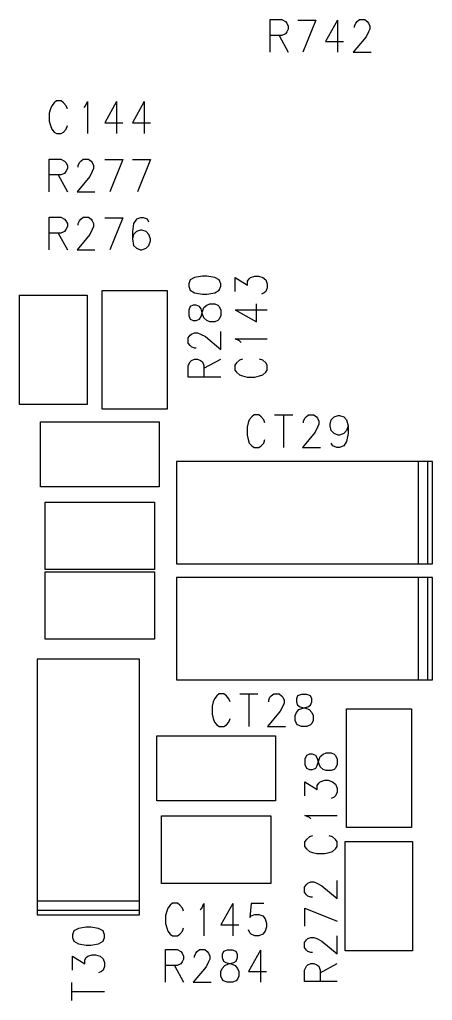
# Model space of a CAD drawing. Extents: x 295 to 953, y 10 to 290.
# Drawn here: x 654.84 to 669.49, y 161.74 to 196.54 of the extents above; entities that cross this region are included whole.
import ezdxf

# ---------------------------------------------------------------- set-up
doc = ezdxf.new("R2010")
doc.units = 0
doc.header["$LTSCALE"] = 5
doc.header["$MEASUREMENT"] = 0
doc.layers.add('13_C-SILK_GBR', color=7, linetype='CONTINUOUS')

msp = doc.modelspace()

# ---------------------------------------------------------------- linework, layer by layer
at = {"layer": '13_C-SILK_GBR'}
for p, q in [((663.736, 195.385), (663.736, 196.54)), ((663.736, 196.54), (664.145, 196.54)), ((664.145, 196.54), (664.279, 196.471)), ((664.279, 196.471), (664.323, 196.418)), ((664.323, 196.418), (664.374, 196.312)), ((664.374, 196.312), (664.374, 196.207)), ((664.717, 196.522), (665.356, 196.522)), ((665.356, 196.522), (664.896, 195.385)), ((666.12, 196.522), (665.699, 195.769)), ((666.12, 196.522), (666.12, 195.385)), ((666.725, 196.312), (666.77, 196.418)), ((666.725, 196.26), (666.725, 196.312)), ((666.77, 196.418), (666.815, 196.471)), ((666.815, 196.471), (666.904, 196.54)), ((666.904, 196.54), (667.09, 196.54)), ((667.09, 196.54), (667.179, 196.471)), ((667.179, 196.471), (667.224, 196.418)), ((667.224, 196.418), (667.268, 196.312)), ((667.268, 196.312), (667.268, 196.207)), ((664.145, 195.981), (663.736, 195.981)), ((664.049, 195.981), (664.374, 195.385)), ((664.279, 196.032), (664.145, 195.981)), ((664.323, 196.103), (664.279, 196.032)), ((664.374, 196.207), (664.323, 196.103)), ((667.135, 195.928), (666.681, 195.385)), ((667.224, 196.103), (667.135, 195.928)), ((667.268, 196.207), (667.224, 196.103)), ((665.699, 195.769), (666.338, 195.769)), ((666.681, 195.385), (667.319, 195.385)), ((656.065, 193.583), (655.981, 193.478)), ((656.147, 193.653), (656.065, 193.583)), ((656.319, 193.653), (656.147, 193.653)), ((656.403, 193.583), (656.319, 193.653)), ((656.492, 193.478), (656.403, 193.583)), ((657.18, 193.478), (657.256, 193.634)), ((657.256, 193.634), (657.256, 192.498)), ((658.282, 193.634), (657.862, 192.882)), ((658.282, 193.634), (658.282, 192.498)), ((659.264, 193.634), (658.843, 192.882)), ((659.264, 193.634), (659.264, 192.498)), ((655.936, 193.372), (655.898, 193.215)), ((655.898, 193.215), (655.898, 192.935)), ((655.981, 193.478), (655.936, 193.372)), ((656.537, 193.372), (656.492, 193.478)), ((657.129, 193.425), (657.18, 193.478)), ((655.898, 192.935), (655.936, 192.778)), ((657.862, 192.882), (658.5, 192.882)), ((658.843, 192.882), (659.482, 192.882)), ((655.936, 192.778), (655.981, 192.654)), ((655.981, 192.654), (656.065, 192.55)), ((656.065, 192.55), (656.147, 192.498)), ((656.147, 192.498), (656.319, 192.498)), ((656.319, 192.498), (656.403, 192.55)), ((656.403, 192.55), (656.492, 192.654)), ((656.492, 192.654), (656.537, 192.778)), ((655.898, 190.435), (655.898, 191.59)), ((655.898, 191.59), (656.307, 191.59)), ((656.307, 191.59), (656.441, 191.521)), ((656.441, 191.521), (656.486, 191.468)), ((656.486, 191.468), (656.537, 191.362)), ((656.924, 191.362), (656.969, 191.468)), ((656.969, 191.468), (657.014, 191.521)), ((657.014, 191.521), (657.103, 191.59)), ((657.103, 191.59), (657.289, 191.59)), ((657.289, 191.59), (657.378, 191.521)), ((657.378, 191.521), (657.423, 191.468)), ((657.423, 191.468), (657.467, 191.362)), ((657.862, 191.572), (658.5, 191.572)), ((658.5, 191.572), (658.04, 190.435)), ((658.843, 191.572), (659.482, 191.572)), ((659.482, 191.572), (659.022, 190.435)), ((656.441, 191.082), (656.307, 191.031)), ((656.486, 191.153), (656.441, 191.082)), ((656.537, 191.257), (656.486, 191.153)), ((656.537, 191.362), (656.537, 191.257)), ((656.924, 191.31), (656.924, 191.362)), ((657.423, 191.153), (657.334, 190.978)), ((657.467, 191.257), (657.423, 191.153)), ((657.467, 191.362), (657.467, 191.257)), ((656.307, 191.031), (655.898, 191.031)), ((656.212, 191.031), (656.537, 190.435)), ((657.334, 190.978), (656.88, 190.435)), ((656.88, 190.435), (657.518, 190.435)), ((655.898, 188.373), (655.898, 189.528)), ((655.898, 189.528), (656.307, 189.528)), ((656.307, 189.528), (656.441, 189.458)), ((656.441, 189.458), (656.486, 189.405)), ((656.486, 189.405), (656.537, 189.3)), ((656.924, 189.3), (656.969, 189.405)), ((656.969, 189.405), (657.014, 189.458)), ((657.014, 189.458), (657.103, 189.528)), ((657.103, 189.528), (657.289, 189.528)), ((657.289, 189.528), (657.378, 189.458)), ((657.378, 189.458), (657.423, 189.405)), ((657.423, 189.405), (657.467, 189.3)), ((657.862, 189.509), (658.5, 189.509)), ((658.5, 189.509), (658.04, 188.373)), ((658.99, 189.458), (658.888, 189.3)), ((659.137, 189.509), (658.99, 189.458)), ((659.233, 189.509), (659.137, 189.509)), ((659.38, 189.458), (659.233, 189.509)), ((659.431, 189.353), (659.38, 189.458)), ((656.307, 188.968), (655.898, 188.968)), ((656.212, 188.968), (656.537, 188.373)), ((656.441, 189.019), (656.307, 188.968)), ((656.486, 189.09), (656.441, 189.019)), ((656.537, 189.194), (656.486, 189.09)), ((656.537, 189.3), (656.537, 189.194)), ((656.924, 189.247), (656.924, 189.3)), ((657.423, 189.09), (657.334, 188.915)), ((657.467, 189.194), (657.423, 189.09)), ((657.467, 189.3), (657.467, 189.194)), ((658.888, 189.3), (658.843, 189.019)), ((658.843, 189.019), (658.843, 188.757)), ((658.99, 189.019), (658.888, 188.915)), ((659.137, 189.072), (658.99, 189.019)), ((659.182, 189.072), (659.137, 189.072)), ((659.329, 189.019), (659.182, 189.072)), ((659.431, 188.915), (659.329, 189.019)), ((657.334, 188.915), (656.88, 188.373)), ((658.888, 188.915), (658.843, 188.757)), ((658.843, 188.757), (658.888, 188.529)), ((659.482, 188.757), (659.431, 188.915)), ((659.431, 188.529), (659.482, 188.688)), ((659.482, 188.688), (659.482, 188.757)), ((656.88, 188.373), (657.518, 188.373)), ((658.888, 188.529), (658.99, 188.425)), ((658.99, 188.425), (659.137, 188.373)), ((659.137, 188.373), (659.182, 188.373)), ((659.182, 188.373), (659.329, 188.425)), ((659.329, 188.425), (659.431, 188.529)), ((660.894, 187.302), (660.843, 187.168)), ((661.053, 187.391), (660.894, 187.302)), ((661.333, 187.442), (661.053, 187.391)), ((661.49, 187.442), (661.333, 187.442)), ((661.771, 187.391), (661.49, 187.442)), ((661.927, 187.302), (661.771, 187.391)), ((661.98, 187.168), (661.927, 187.302)), ((662.493, 186.892), (662.493, 187.391)), ((662.493, 187.391), (662.93, 187.117)), ((662.93, 187.257), (662.983, 187.346)), ((662.93, 187.117), (662.93, 187.257)), ((662.983, 187.346), (663.034, 187.391)), ((663.034, 187.391), (663.193, 187.442)), ((663.193, 187.442), (663.315, 187.442)), ((663.315, 187.442), (663.473, 187.391)), ((663.473, 187.391), (663.577, 187.302)), ((663.577, 187.302), (663.63, 187.168)), ((657.773, 182.721), (657.773, 186.929)), ((657.773, 186.929), (660.083, 186.929)), ((660.083, 186.929), (660.083, 182.721)), ((660.843, 187.168), (660.843, 187.077)), ((660.843, 187.077), (660.894, 186.937)), ((660.894, 186.937), (661.053, 186.848)), ((661.771, 186.848), (661.927, 186.937)), ((661.927, 186.937), (661.98, 187.077)), ((661.98, 187.077), (661.98, 187.168)), ((663.577, 186.892), (663.524, 186.848)), ((663.63, 187.026), (663.577, 186.892)), ((663.63, 187.168), (663.63, 187.026)), ((654.844, 182.886), (654.844, 186.764)), ((654.844, 186.764), (657.236, 186.764)), ((657.236, 186.764), (657.236, 182.886)), ((661.053, 186.848), (661.333, 186.803)), ((661.333, 186.803), (661.49, 186.803)), ((661.49, 186.803), (661.771, 186.848)), ((663.524, 186.848), (663.421, 186.803)), ((660.894, 186.364), (660.843, 186.231)), ((660.843, 186.231), (660.843, 186.044)), ((661, 186.409), (660.894, 186.364)), ((661.106, 186.409), (661, 186.409)), ((661.228, 186.364), (661.106, 186.409)), ((661.28, 186.275), (661.228, 186.364)), ((661.333, 186.091), (661.28, 186.275)), ((661.28, 186), (661.333, 186.186)), ((661.333, 186.186), (661.384, 186.32)), ((661.384, 186.32), (661.49, 186.409)), ((661.49, 186.409), (661.596, 186.46)), ((661.596, 186.46), (661.771, 186.46)), ((661.771, 186.46), (661.874, 186.409)), ((661.874, 186.409), (661.927, 186.364)), ((661.927, 186.364), (661.98, 186.231)), ((661.98, 186.231), (661.98, 186.044)), ((662.493, 186.242), (663.246, 185.822)), ((662.493, 186.242), (663.63, 186.242)), ((663.246, 185.822), (663.246, 186.46)), ((660.843, 186.044), (660.894, 185.911)), ((660.894, 185.911), (661, 185.866)), ((661, 185.866), (661.106, 185.866)), ((661.106, 185.866), (661.228, 185.911)), ((661.228, 185.911), (661.28, 186)), ((661.384, 185.955), (661.333, 186.091)), ((661.49, 185.866), (661.384, 185.955)), ((661.596, 185.822), (661.49, 185.866)), ((661.874, 185.866), (661.771, 185.822)), ((661.927, 185.911), (661.874, 185.866)), ((661.98, 186.044), (661.927, 185.911)), ((661.771, 185.822), (661.596, 185.822)), ((660.825, 185.249), (660.894, 185.338)), ((660.825, 185.063), (660.825, 185.249)), ((660.894, 185.338), (660.947, 185.383)), ((660.947, 185.383), (661.053, 185.427)), ((661.053, 185.427), (661.158, 185.427)), ((661.158, 185.427), (661.262, 185.383)), ((661.262, 185.383), (661.437, 185.294)), ((661.437, 185.294), (661.98, 184.84)), ((661.98, 184.84), (661.98, 185.478)), ((662.65, 185.14), (662.493, 185.216)), ((662.493, 185.216), (663.63, 185.216)), ((662.703, 185.089), (662.65, 185.14)), ((660.894, 184.974), (660.825, 185.063)), ((660.947, 184.929), (660.894, 184.974)), ((661.053, 184.884), (660.947, 184.929)), ((661.106, 184.884), (661.053, 184.884)), ((660.894, 184.401), (660.947, 184.446)), ((660.947, 184.446), (661.053, 184.497)), ((661.053, 184.497), (661.158, 184.497)), ((661.158, 184.497), (661.262, 184.446)), ((661.262, 184.446), (661.333, 184.401)), ((661.384, 184.172), (661.98, 184.497)), ((662.65, 184.452), (662.544, 184.363)), ((662.756, 184.497), (662.65, 184.452)), ((663.473, 184.452), (663.35, 184.497)), ((663.577, 184.363), (663.473, 184.452)), ((660.825, 184.267), (660.894, 184.401)), ((660.825, 183.858), (660.825, 184.267)), ((661.333, 184.401), (661.384, 184.267)), ((661.384, 184.267), (661.384, 183.858)), ((662.544, 184.363), (662.475, 184.279)), ((662.475, 184.279), (662.475, 184.107)), ((662.475, 184.107), (662.544, 184.025)), ((663.63, 184.279), (663.577, 184.363)), ((663.577, 184.025), (663.63, 184.107)), ((663.63, 184.107), (663.63, 184.279)), ((661.98, 183.858), (660.825, 183.858)), ((662.544, 184.025), (662.65, 183.941)), ((662.65, 183.941), (662.756, 183.896)), ((662.756, 183.896), (662.912, 183.858)), ((662.912, 183.858), (663.193, 183.858)), ((663.193, 183.858), (663.35, 183.896)), ((663.35, 183.896), (663.473, 183.941)), ((663.473, 183.941), (663.577, 184.025)), ((657.236, 182.886), (654.844, 182.886)), ((660.083, 182.721), (657.773, 182.721)), ((663.077, 182.446), (662.993, 182.34)), ((663.16, 182.515), (663.077, 182.446)), ((663.331, 182.515), (663.16, 182.515)), ((663.416, 182.446), (663.331, 182.515)), ((663.505, 182.34), (663.416, 182.446)), ((663.892, 182.515), (664.531, 182.515)), ((664.211, 182.515), (664.211, 181.36)), ((664.919, 182.287), (664.963, 182.393)), ((664.963, 182.393), (665.008, 182.446)), ((665.008, 182.446), (665.097, 182.515)), ((665.097, 182.515), (665.283, 182.515)), ((665.283, 182.515), (665.372, 182.446)), ((665.372, 182.446), (665.417, 182.393)), ((665.417, 182.393), (665.462, 182.287)), ((665.9, 182.34), (666.003, 182.446)), ((666.003, 182.446), (666.15, 182.497)), ((666.15, 182.497), (666.194, 182.497)), ((666.194, 182.497), (666.348, 182.446)), ((666.348, 182.446), (666.443, 182.34)), ((655.586, 179.958), (655.586, 182.268)), ((655.586, 182.268), (659.794, 182.268)), ((659.794, 182.268), (659.794, 179.958)), ((662.949, 182.235), (662.911, 182.078)), ((662.911, 182.078), (662.911, 181.797)), ((662.993, 182.34), (662.949, 182.235)), ((663.549, 182.235), (663.505, 182.34)), ((664.919, 182.235), (664.919, 182.287)), ((665.417, 182.078), (665.328, 181.903)), ((665.462, 182.182), (665.417, 182.078)), ((665.462, 182.287), (665.462, 182.182)), ((665.856, 182.182), (665.9, 182.34)), ((665.856, 182.131), (665.856, 182.182)), ((665.9, 181.956), (665.856, 182.131)), ((666.443, 182.34), (666.494, 182.131)), ((666.494, 182.131), (666.443, 181.956)), ((666.494, 182.131), (666.494, 181.85)), ((662.911, 181.797), (662.949, 181.641)), ((665.328, 181.903), (664.874, 181.36)), ((666.003, 181.85), (665.9, 181.956)), ((666.15, 181.797), (666.003, 181.85)), ((666.194, 181.797), (666.15, 181.797)), ((666.348, 181.85), (666.194, 181.797)), ((666.443, 181.956), (666.348, 181.85)), ((666.494, 181.85), (666.443, 181.57)), ((662.949, 181.641), (662.993, 181.517)), ((662.993, 181.517), (663.077, 181.413)), ((663.077, 181.413), (663.16, 181.36)), ((663.16, 181.36), (663.331, 181.36)), ((663.331, 181.36), (663.416, 181.413)), ((663.416, 181.413), (663.505, 181.517)), ((663.505, 181.517), (663.549, 181.641)), ((664.874, 181.36), (665.513, 181.36)), ((665.952, 181.413), (665.9, 181.517)), ((666.098, 181.36), (665.952, 181.413)), ((666.194, 181.36), (666.098, 181.36)), ((666.348, 181.413), (666.194, 181.36)), ((666.443, 181.57), (666.348, 181.413)), ((668.993, 180.865), (660.413, 180.865)), ((660.413, 180.865), (660.413, 177.235)), ((669.323, 180.865), (668.993, 180.865)), ((668.993, 177.235), (668.993, 180.865)), ((669.488, 180.865), (669.323, 180.865)), ((669.323, 177.235), (669.323, 180.865)), ((669.488, 177.235), (669.488, 180.865)), ((659.794, 179.958), (655.586, 179.958)), ((655.751, 177.029), (655.751, 179.421)), ((655.751, 179.421), (659.629, 179.421)), ((659.629, 179.421), (659.629, 177.029)), ((660.413, 177.235), (668.993, 177.235)), ((668.993, 177.235), (669.323, 177.235)), ((669.323, 177.235), (669.488, 177.235)), ((659.629, 177.029), (655.751, 177.029)), ((655.751, 174.554), (655.751, 176.946)), ((655.751, 176.946), (659.629, 176.946)), ((659.629, 176.946), (659.629, 174.554)), ((668.993, 176.74), (660.413, 176.74)), ((660.413, 176.74), (660.413, 173.11)), ((669.323, 176.74), (668.993, 176.74)), ((668.993, 173.11), (668.993, 176.74)), ((669.488, 176.74), (669.323, 176.74)), ((669.323, 173.11), (669.323, 176.74)), ((669.488, 173.11), (669.488, 176.74)), ((659.629, 174.554), (655.751, 174.554)), ((659.093, 173.853), (655.463, 173.853)), ((655.463, 173.853), (655.463, 165.273)), ((659.093, 165.273), (659.093, 173.853)), ((660.413, 173.11), (668.993, 173.11)), ((668.993, 173.11), (669.323, 173.11)), ((669.323, 173.11), (669.488, 173.11)), ((661.922, 172.615), (661.84, 172.546)), ((662.094, 172.615), (661.922, 172.615)), ((662.178, 172.546), (662.094, 172.615)), ((662.655, 172.615), (663.293, 172.615)), ((662.973, 172.615), (662.973, 171.46)), ((663.77, 172.546), (663.859, 172.615)), ((663.859, 172.615), (664.046, 172.615)), ((664.046, 172.615), (664.135, 172.546)), ((661.711, 172.335), (661.673, 172.178)), ((661.756, 172.44), (661.711, 172.335)), ((661.84, 172.546), (661.756, 172.44)), ((662.267, 172.44), (662.178, 172.546)), ((662.312, 172.335), (662.267, 172.44)), ((663.681, 172.387), (663.726, 172.493)), ((663.681, 172.335), (663.681, 172.387)), ((663.726, 172.493), (663.77, 172.546)), ((664.135, 172.546), (664.18, 172.493)), ((664.18, 172.493), (664.224, 172.387)), ((664.224, 172.282), (664.18, 172.178)), ((664.224, 172.387), (664.224, 172.282)), ((664.708, 172.546), (664.663, 172.44)), ((664.663, 172.44), (664.663, 172.335)), ((664.663, 172.335), (664.708, 172.212)), ((664.841, 172.597), (664.708, 172.546)), ((665.028, 172.597), (664.841, 172.597)), ((665.161, 172.546), (665.028, 172.597)), ((665.206, 172.44), (665.161, 172.546)), ((665.161, 172.212), (665.206, 172.335)), ((665.206, 172.335), (665.206, 172.44)), ((661.673, 172.178), (661.673, 171.897)), ((664.09, 172.003), (663.637, 171.46)), ((664.18, 172.178), (664.09, 172.003)), ((664.618, 171.844), (664.663, 171.95)), ((664.663, 171.95), (664.752, 172.056)), ((664.708, 172.212), (664.797, 172.16)), ((664.752, 172.056), (664.887, 172.107)), ((664.797, 172.16), (664.983, 172.107)), ((664.887, 172.107), (665.072, 172.16)), ((664.983, 172.107), (665.117, 172.056)), ((665.072, 172.16), (665.161, 172.212)), ((665.117, 172.056), (665.206, 171.95)), ((665.206, 171.95), (665.257, 171.844)), ((666.435, 167.871), (666.435, 172.079)), ((666.435, 172.079), (668.745, 172.079)), ((668.745, 172.079), (668.745, 167.871)), ((661.673, 171.897), (661.711, 171.741)), ((661.711, 171.741), (661.756, 171.617)), ((661.756, 171.617), (661.84, 171.513)), ((662.178, 171.513), (662.267, 171.617)), ((662.267, 171.617), (662.312, 171.741)), ((664.618, 171.67), (664.618, 171.844)), ((664.663, 171.566), (664.618, 171.67)), ((664.708, 171.513), (664.663, 171.566)), ((665.206, 171.566), (665.161, 171.513)), ((665.257, 171.67), (665.206, 171.566)), ((665.257, 171.844), (665.257, 171.67)), ((661.84, 171.513), (661.922, 171.46)), ((661.922, 171.46), (662.094, 171.46)), ((662.094, 171.46), (662.178, 171.513)), ((663.637, 171.46), (664.275, 171.46)), ((664.841, 171.46), (664.708, 171.513)), ((665.028, 171.46), (664.841, 171.46)), ((665.161, 171.513), (665.028, 171.46)), ((659.711, 168.82), (659.711, 171.13)), ((659.711, 171.13), (663.919, 171.13)), ((663.919, 171.13), (663.919, 168.82)), ((665.615, 170.478), (665.721, 170.529)), ((665.721, 170.529), (665.896, 170.529)), ((665.896, 170.529), (665.999, 170.478)), ((665.019, 170.434), (664.968, 170.3)), ((664.968, 170.3), (664.968, 170.114)), ((665.125, 170.478), (665.019, 170.434)), ((665.231, 170.478), (665.125, 170.478)), ((665.353, 170.434), (665.231, 170.478)), ((665.405, 170.345), (665.353, 170.434)), ((665.458, 170.16), (665.405, 170.345)), ((665.405, 170.069), (665.458, 170.256)), ((665.458, 170.256), (665.509, 170.389)), ((665.509, 170.389), (665.615, 170.478)), ((665.999, 170.478), (666.052, 170.434)), ((666.052, 170.434), (666.105, 170.3)), ((666.105, 170.3), (666.105, 170.114)), ((664.968, 170.114), (665.019, 169.98)), ((665.019, 169.98), (665.125, 169.935)), ((665.125, 169.935), (665.231, 169.935)), ((665.231, 169.935), (665.353, 169.98)), ((665.353, 169.98), (665.405, 170.069)), ((665.509, 170.025), (665.458, 170.16)), ((665.615, 169.935), (665.509, 170.025)), ((665.721, 169.891), (665.615, 169.935)), ((665.896, 169.891), (665.721, 169.891)), ((665.999, 169.935), (665.896, 169.891)), ((666.052, 169.98), (665.999, 169.935)), ((666.105, 170.114), (666.052, 169.98)), ((664.968, 168.998), (664.968, 169.497)), ((664.968, 169.497), (665.405, 169.223)), ((665.458, 169.452), (665.509, 169.497)), ((665.509, 169.497), (665.668, 169.548)), ((665.668, 169.548), (665.79, 169.548)), ((665.79, 169.548), (665.948, 169.497)), ((665.948, 169.497), (666.052, 169.407)), ((665.405, 169.363), (665.458, 169.452)), ((665.405, 169.223), (665.405, 169.363)), ((666.052, 169.407), (666.105, 169.274)), ((666.105, 169.132), (666.052, 168.998)), ((666.105, 169.274), (666.105, 169.132)), ((663.919, 168.82), (659.711, 168.82)), ((665.999, 168.954), (665.896, 168.909)), ((666.052, 168.998), (665.999, 168.954)), ((659.876, 165.891), (659.876, 168.284)), ((659.876, 168.284), (663.754, 168.284)), ((663.754, 168.284), (663.754, 165.891)), ((665.125, 168.228), (664.968, 168.304)), ((664.968, 168.304), (666.105, 168.304)), ((665.178, 168.177), (665.125, 168.228)), ((668.745, 167.871), (666.435, 167.871)), ((665.019, 167.451), (664.95, 167.366)), ((665.125, 167.54), (665.019, 167.451)), ((665.231, 167.584), (665.125, 167.54)), ((665.948, 167.54), (665.825, 167.584)), ((666.052, 167.451), (665.948, 167.54)), ((666.105, 167.366), (666.052, 167.451)), ((664.95, 167.366), (664.95, 167.195)), ((664.95, 167.195), (665.019, 167.112)), ((665.019, 167.112), (665.125, 167.028)), ((665.948, 167.028), (666.052, 167.112)), ((666.052, 167.112), (666.105, 167.195)), ((666.105, 167.195), (666.105, 167.366)), ((666.394, 163.499), (666.394, 167.376)), ((666.394, 167.376), (668.786, 167.376)), ((668.786, 167.376), (668.786, 163.499)), ((665.125, 167.028), (665.231, 166.984)), ((665.231, 166.984), (665.387, 166.946)), ((665.387, 166.946), (665.668, 166.946)), ((665.668, 166.946), (665.825, 166.984)), ((665.825, 166.984), (665.948, 167.028)), ((663.754, 165.891), (659.876, 165.891)), ((664.95, 165.763), (665.019, 165.852)), ((664.95, 165.576), (664.95, 165.763)), ((665.019, 165.852), (665.072, 165.896)), ((665.072, 165.896), (665.178, 165.941)), ((665.178, 165.941), (665.283, 165.941)), ((665.283, 165.941), (665.387, 165.896)), ((665.387, 165.896), (665.562, 165.807)), ((665.562, 165.807), (666.105, 165.353)), ((666.105, 165.353), (666.105, 165.992)), ((665.019, 165.487), (664.95, 165.576)), ((665.072, 165.442), (665.019, 165.487)), ((665.178, 165.398), (665.072, 165.442)), ((665.231, 165.398), (665.178, 165.398)), ((655.463, 165.273), (655.463, 164.943)), ((655.463, 165.273), (659.093, 165.273)), ((659.093, 164.943), (659.093, 165.273)), ((660.106, 165.015), (660.061, 164.91)), ((660.19, 165.121), (660.106, 165.015)), ((660.272, 165.19), (660.19, 165.121)), ((660.444, 165.19), (660.272, 165.19)), ((660.528, 165.121), (660.444, 165.19)), ((660.617, 165.015), (660.528, 165.121)), ((660.662, 164.91), (660.617, 165.015)), ((661.254, 164.962), (661.305, 165.015)), ((661.305, 165.015), (661.381, 165.172)), ((661.381, 165.172), (661.381, 164.035)), ((662.407, 165.172), (661.987, 164.419)), ((662.407, 165.172), (662.407, 164.035)), ((663.058, 165.172), (663.013, 164.682)), ((663.511, 165.172), (663.058, 165.172)), ((664.968, 164.372), (664.968, 165.01)), ((664.968, 165.01), (666.105, 164.55)), ((655.463, 164.943), (655.463, 164.778)), ((655.463, 164.943), (659.093, 164.943)), ((655.463, 164.778), (659.093, 164.778)), ((659.093, 164.778), (659.093, 164.943)), ((660.061, 164.91), (660.023, 164.753)), ((660.023, 164.753), (660.023, 164.472)), ((663.013, 164.682), (663.058, 164.735)), ((663.058, 164.735), (663.191, 164.787)), ((663.191, 164.787), (663.326, 164.787)), ((663.326, 164.787), (663.467, 164.735)), ((663.467, 164.735), (663.556, 164.631)), ((663.556, 164.631), (663.607, 164.472)), ((656.928, 164.291), (656.769, 164.202)), ((657.208, 164.342), (656.928, 164.291)), ((657.365, 164.342), (657.208, 164.342)), ((657.646, 164.291), (657.365, 164.342)), ((657.802, 164.202), (657.646, 164.291)), ((660.023, 164.472), (660.061, 164.316)), ((660.061, 164.316), (660.106, 164.192)), ((660.617, 164.192), (660.662, 164.316)), ((661.987, 164.419), (662.625, 164.419)), ((663.607, 164.35), (663.556, 164.192)), ((663.607, 164.472), (663.607, 164.35)), ((656.769, 164.202), (656.718, 164.068)), ((656.718, 164.068), (656.718, 163.977)), ((656.718, 163.977), (656.769, 163.837)), ((657.855, 164.068), (657.802, 164.202)), ((657.802, 163.837), (657.855, 163.977)), ((657.855, 163.977), (657.855, 164.068)), ((660.106, 164.192), (660.19, 164.088)), ((660.19, 164.088), (660.272, 164.035)), ((660.272, 164.035), (660.444, 164.035)), ((660.444, 164.035), (660.528, 164.088)), ((660.528, 164.088), (660.617, 164.192)), ((663.013, 164.141), (662.968, 164.245)), ((663.058, 164.088), (663.013, 164.141)), ((663.191, 164.035), (663.058, 164.088)), ((663.326, 164.035), (663.191, 164.035)), ((663.467, 164.088), (663.326, 164.035)), ((663.556, 164.192), (663.467, 164.088)), ((665.019, 163.888), (665.072, 163.933)), ((665.072, 163.933), (665.178, 163.977)), ((665.178, 163.977), (665.283, 163.977)), ((665.283, 163.977), (665.387, 163.933)), ((665.387, 163.933), (665.562, 163.844)), ((666.105, 163.39), (666.105, 164.028)), ((656.769, 163.837), (656.928, 163.748)), ((656.928, 163.748), (657.208, 163.703)), ((657.208, 163.703), (657.365, 163.703)), ((657.365, 163.703), (657.646, 163.748)), ((657.646, 163.748), (657.802, 163.837)), ((664.95, 163.799), (665.019, 163.888)), ((664.95, 163.613), (664.95, 163.799)), ((665.019, 163.524), (664.95, 163.613)), ((665.562, 163.844), (666.105, 163.39)), ((656.718, 162.811), (656.718, 163.309)), ((656.718, 163.309), (657.155, 163.035)), ((657.155, 163.175), (657.208, 163.264)), ((657.208, 163.264), (657.259, 163.309)), ((657.259, 163.309), (657.418, 163.36)), ((657.418, 163.36), (657.54, 163.36)), ((657.54, 163.36), (657.698, 163.309)), ((657.698, 163.309), (657.802, 163.22)), ((657.802, 163.22), (657.855, 163.086)), ((660.023, 162.385), (660.023, 163.54)), ((660.023, 163.54), (660.432, 163.54)), ((660.432, 163.54), (660.566, 163.471)), ((660.566, 163.471), (660.611, 163.418)), ((660.611, 163.418), (660.662, 163.312)), ((660.662, 163.312), (660.662, 163.207)), ((661.049, 163.312), (661.094, 163.418)), ((661.049, 163.26), (661.049, 163.312)), ((661.094, 163.418), (661.139, 163.471)), ((661.139, 163.471), (661.228, 163.54)), ((661.228, 163.54), (661.414, 163.54)), ((661.414, 163.54), (661.503, 163.471)), ((661.503, 163.471), (661.548, 163.418)), ((661.548, 163.418), (661.592, 163.312)), ((661.592, 163.312), (661.592, 163.207)), ((662.076, 163.471), (662.031, 163.365)), ((662.031, 163.365), (662.031, 163.26)), ((662.031, 163.26), (662.076, 163.137)), ((662.209, 163.522), (662.076, 163.471)), ((662.396, 163.522), (662.209, 163.522)), ((662.53, 163.471), (662.396, 163.522)), ((662.574, 163.365), (662.53, 163.471)), ((662.53, 163.137), (662.574, 163.26)), ((662.574, 163.26), (662.574, 163.365)), ((663.389, 163.522), (662.968, 162.769)), ((663.389, 163.522), (663.389, 162.385)), ((665.072, 163.479), (665.019, 163.524)), ((665.178, 163.434), (665.072, 163.479)), ((665.231, 163.434), (665.178, 163.434)), ((668.786, 163.499), (666.394, 163.499)), ((657.155, 163.035), (657.155, 163.175)), ((657.855, 162.944), (657.802, 162.811)), ((657.855, 163.086), (657.855, 162.944)), ((660.432, 162.981), (660.023, 162.981)), ((660.337, 162.981), (660.662, 162.385)), ((660.566, 163.032), (660.432, 162.981)), ((660.611, 163.103), (660.566, 163.032)), ((660.662, 163.207), (660.611, 163.103)), ((661.459, 162.928), (661.005, 162.385)), ((661.548, 163.103), (661.459, 162.928)), ((661.592, 163.207), (661.548, 163.103)), ((661.987, 162.769), (662.031, 162.875)), ((662.031, 162.875), (662.12, 162.981)), ((662.076, 163.137), (662.165, 163.085)), ((662.12, 162.981), (662.256, 163.032)), ((662.165, 163.085), (662.351, 163.032)), ((662.256, 163.032), (662.44, 163.085)), ((662.351, 163.032), (662.485, 162.981)), ((662.44, 163.085), (662.53, 163.137)), ((662.485, 162.981), (662.574, 162.875)), ((662.574, 162.875), (662.625, 162.769)), ((664.95, 162.817), (665.019, 162.951)), ((665.019, 162.951), (665.072, 162.996)), ((665.072, 162.996), (665.178, 163.047)), ((665.178, 163.047), (665.283, 163.047)), ((665.283, 163.047), (665.387, 162.996)), ((665.387, 162.996), (665.458, 162.951)), ((665.458, 162.951), (665.509, 162.817)), ((665.509, 162.722), (666.105, 163.047)), ((657.749, 162.766), (657.646, 162.722)), ((657.802, 162.811), (657.749, 162.766)), ((661.987, 162.595), (661.987, 162.769)), ((662.031, 162.491), (661.987, 162.595)), ((662.625, 162.595), (662.574, 162.491)), ((662.625, 162.769), (662.625, 162.595)), ((662.968, 162.769), (663.607, 162.769)), ((664.95, 162.408), (664.95, 162.817)), ((665.509, 162.817), (665.509, 162.408)), ((656.7, 161.74), (656.7, 162.378)), ((661.005, 162.385), (661.643, 162.385)), ((662.076, 162.438), (662.031, 162.491)), ((662.209, 162.385), (662.076, 162.438)), ((662.396, 162.385), (662.209, 162.385)), ((662.53, 162.438), (662.396, 162.385)), ((662.574, 162.491), (662.53, 162.438)), ((666.105, 162.408), (664.95, 162.408)), ((656.7, 162.058), (657.855, 162.058))]:
    msp.add_line(p, q, dxfattribs=at)

doc.saveas('drawing.dxf')
